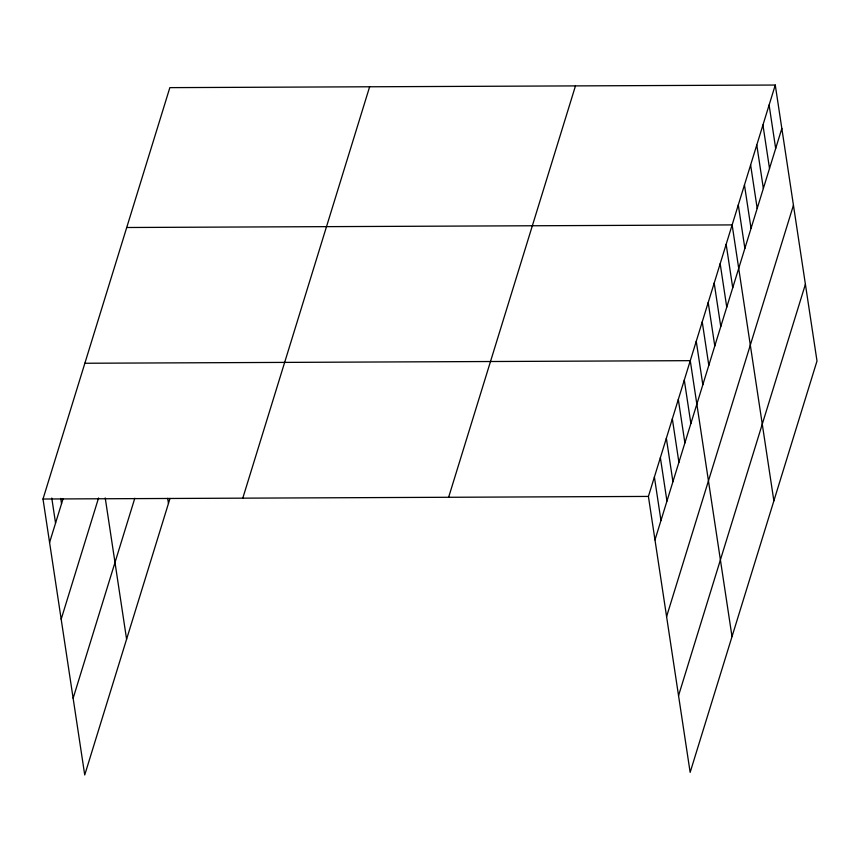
<?xml version="1.0" encoding="UTF-8"?>
<svg xmlns="http://www.w3.org/2000/svg" width="860" height="860" viewBox="0 0 860 860"><rect width="100%" height="100%" fill="white"/><g stroke="black" fill="none" stroke-linecap="round" stroke-linejoin="round"><path stroke-width="1.29" d="M170 498.456L84.731 774.957L43 499.015L169.85 87.634L775.268 85.043L817 360.985L690.15 772.366L648.408 496.424L775.268 85.043M49.579 542.488L63.027 498.854M61.178 619.2L98.556 497.994M73.132 698.245L134.805 498.252M242.789 498.155L369.639 86.774M448.63 497.273L575.48 85.892M654.987 539.897L781.837 128.516M666.586 616.609L793.447 205.228M678.54 695.654L805.401 284.273M126.721 227.502L732.139 224.911L773.871 500.853M84.86 363.253L690.268 360.662L732.01 636.615M43 499.015L648.408 496.424M769.109 105.017L775.677 148.5M762.938 125.001L769.517 168.474M756.779 144.985L763.357 188.458M750.619 164.97L757.198 208.442M744.459 184.943L751.038 228.427M738.299 204.927L744.867 248.4M726.152 244.304L732.731 287.777M720.175 263.697L726.754 307.171M714.198 283.09L720.766 326.563M708.21 302.483L714.789 345.957M702.233 321.877L708.812 365.349M696.256 341.269L702.824 384.742M684.291 380.055L690.87 423.529M678.314 399.448L684.893 442.932M672.337 418.841L678.905 462.325M666.35 438.235L672.928 481.718M660.372 457.627L666.951 501.111M654.395 477.02L660.964 520.504M167.689 498.338L168.452 503.455M105.232 497.94L126.592 639.206M60.737 498.435L61.533 503.702M51.772 498.058L55.556 523.095"/></g></svg>
